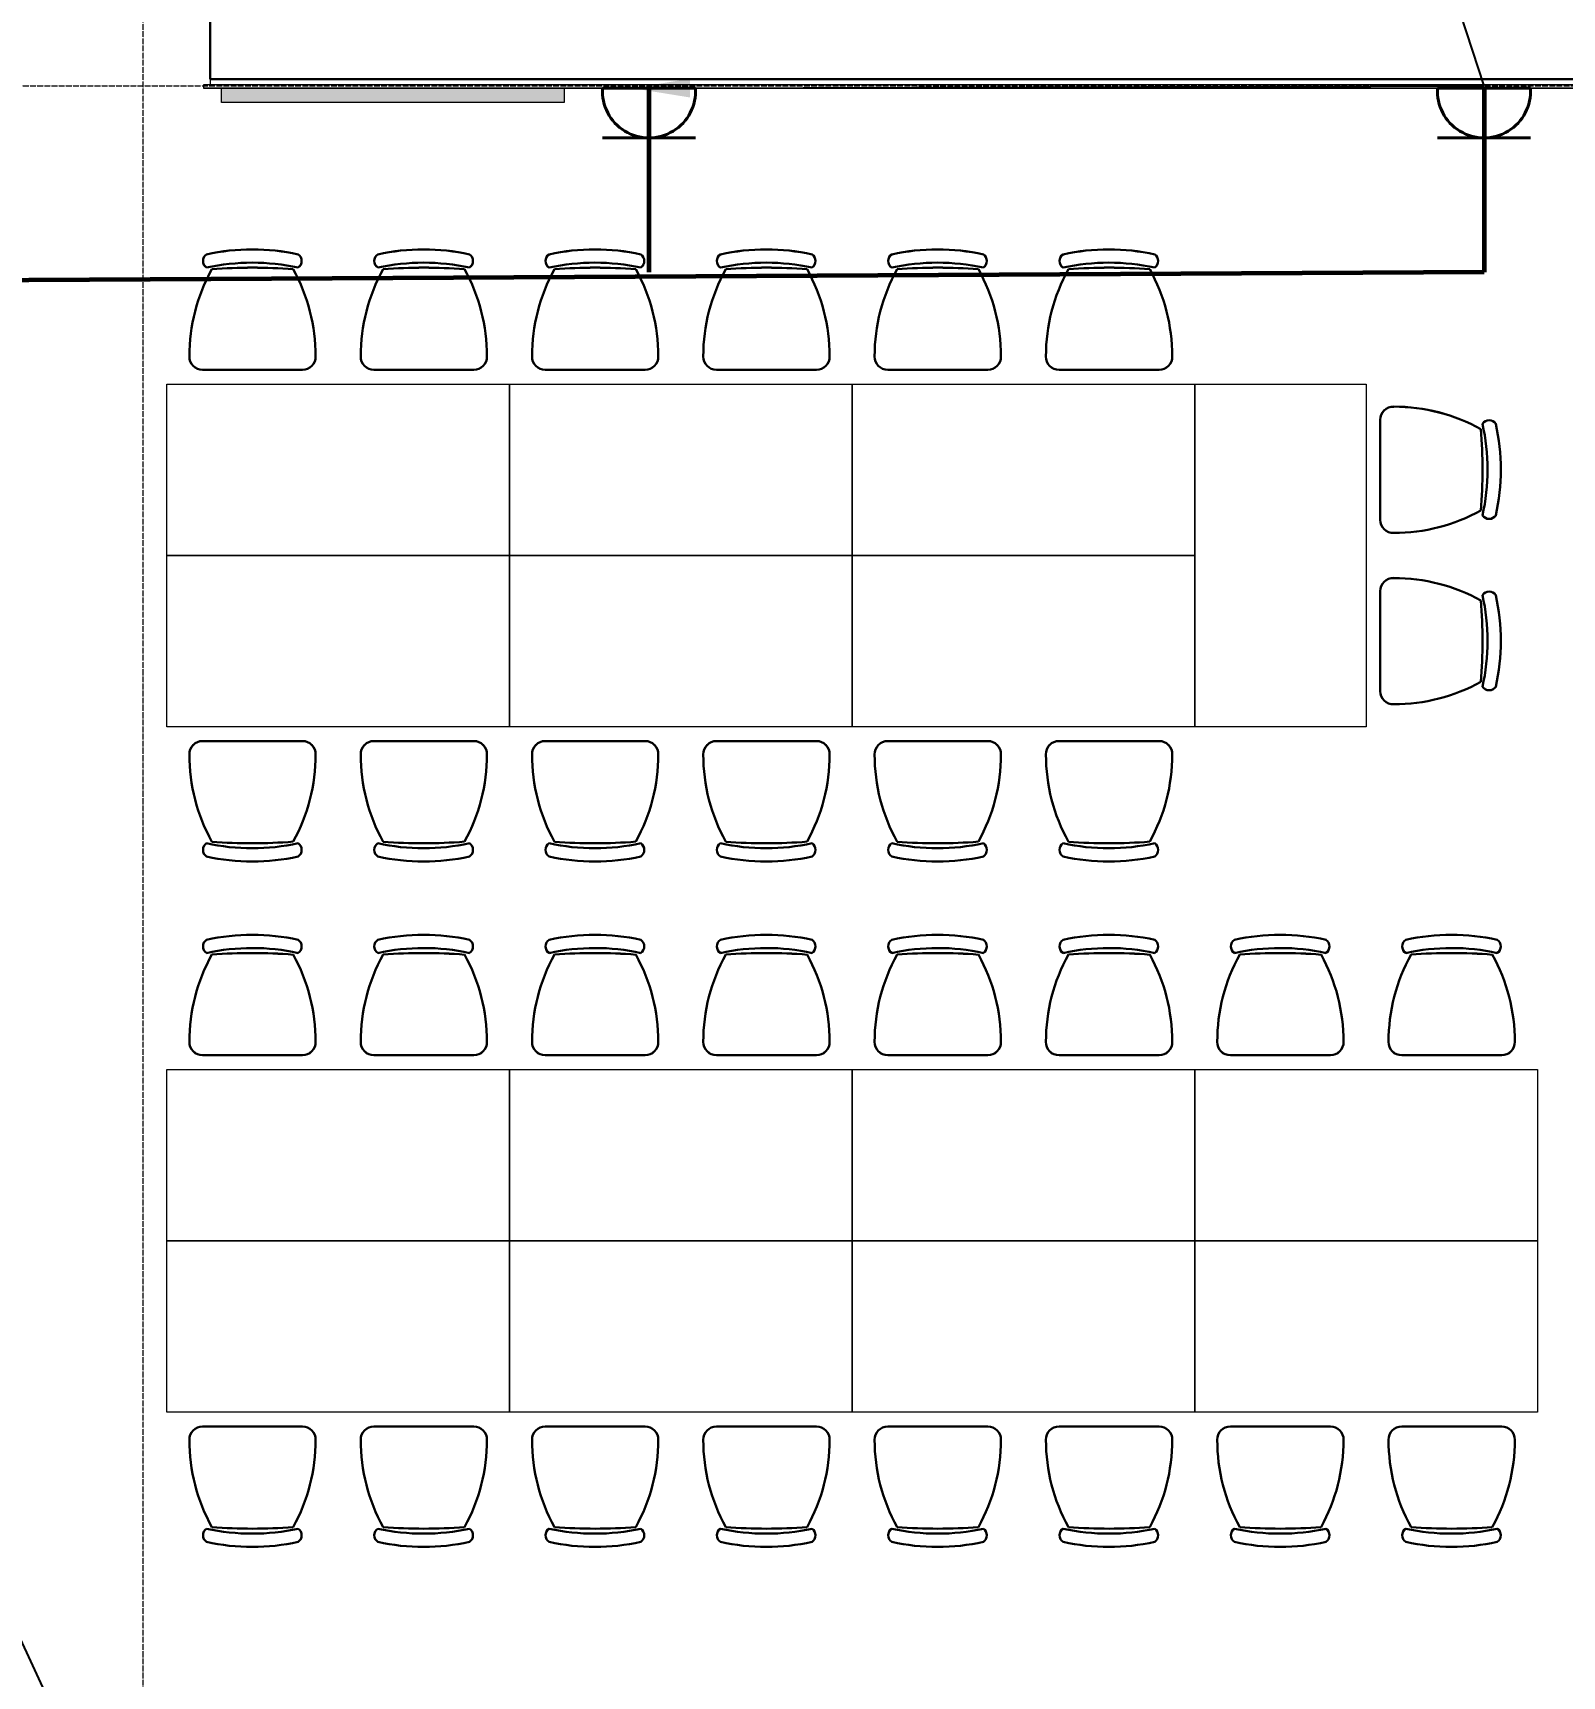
# Model space of a CAD drawing. Header units: millimetres. Extents: x -32 to 417638015, y -35 to 175284279.
# Drawn here: x 1054501 to 1059857, y 54494 to 60248 of the extents above; entities that cross this region are included whole.
import ezdxf
from ezdxf import colors
from ezdxf.entities.mleader import LeaderData, LeaderLine
from ezdxf.math import Vec2, Vec3

# ---------------------------------------------------------------- set-up
doc = ezdxf.new("R2010")
doc.units = ezdxf.units.MM
doc.linetypes.add('ADSK_Линия сетки', pattern=[25, 20, -2.5, 0, -2.5])
for name, color, linetype, lineweight in [('_ЭМ_гофра', 5, 'Continuous', 60), ('_ЭМ_ТХобщее_слой', 7, 'Continuous', 30), ('Оси', 253, 'Continuous', 9), ('Стены несущие', 7, 'Continuous', 30), ('Стены отделка', 7, 'Continuous', 30), ('Стены штриховка', 7, 'Continuous', 9), ('ТХ', 5, 'Continuous', 0), ('ШТРИХОВКА', 252, 'Continuous', 15), ('ЭМ', 5, 'Continuous', 40)]:
    doc.layers.add(name, color=color, linetype=linetype, lineweight=lineweight)
doc.layers.add('_ЭМ_Надписи', color=7, linetype='Continuous')
doc.layers.add('ЭОМ_Лотки рабочие', color=5, linetype='Continuous')
doc.styles.add('ЭОМ', font='isocpeur.ttf', dxfattribs={"width": 0.85, "height": 250})

# ---------------------------------------------------------------- blocks, each defined once
blk = doc.blocks.new('ТХ 3 этаж')
at = {"lineweight": 0}
h = blk.add_hatch(color=8, dxfattribs=at)
h.dxf.hatch_style = 1
h.paths.add_polyline_path([(27042.2, 8326.6), (27042.2, 8276.6), (25842.2, 8276.6), (25842.2, 8326.6)])
at = {"color": 8, "linetype": 'Continuous'}
for p, q in [((26125.5, 7340.6), (25775.3, 7340.6)), ((26725.5, 7340.6), (26375.3, 7340.6)), ((27325.5, 7340.6), (26975.3, 7340.6)), ((27925.5, 7340.6), (27575.3, 7340.6)), ((28525.5, 7340.6), (28175.3, 7340.6)), ((29125.5, 7340.6), (28775.3, 7340.6)), ((29900.4, 6815.5), (29900.4, 7165.7)), ((29900.4, 6215.5), (29900.4, 6565.7)), ((26125.5, 6040.6), (25775.3, 6040.6)), ((26725.5, 6040.6), (26375.3, 6040.6)), ((27325.5, 6040.6), (26975.3, 6040.6)), ((27925.5, 6040.6), (27575.3, 6040.6)), ((28525.5, 6040.6), (28175.3, 6040.6)), ((29125.5, 6040.6), (28775.3, 6040.6)), ((26125.5, 4940.6), (25775.3, 4940.6)), ((26725.5, 4940.6), (26375.3, 4940.6)), ((27325.5, 4940.6), (26975.3, 4940.6)), ((27925.5, 4940.6), (27575.3, 4940.6)), ((28525.5, 4940.6), (28175.3, 4940.6)), ((29125.5, 4940.6), (28775.3, 4940.6)), ((29725.5, 4940.6), (29375.3, 4940.6)), ((30325.5, 4940.6), (29975.3, 4940.6)), ((26125.5, 3640.6), (25775.3, 3640.6)), ((26725.5, 3640.6), (26375.3, 3640.6)), ((27325.5, 3640.6), (26975.3, 3640.6)), ((27925.5, 3640.6), (27575.3, 3640.6)), ((28525.5, 3640.6), (28175.3, 3640.6)), ((29125.5, 3640.6), (28775.3, 3640.6)), ((29725.5, 3640.6), (29375.3, 3640.6)), ((30325.5, 3640.6), (29975.3, 3640.6))]:
    blk.add_line(p, q, dxfattribs=at)
at = {"color": 8, "lineweight": 0}
blk.add_lwpolyline([(27042.2, 8326.6), (27042.2, 8276.6), (25842.2, 8276.6), (25842.2, 8326.6), (27042.2, 8326.6)], dxfattribs=at)
at = {"color": 8, "linetype": 'Continuous'}
for centre, radius, start, end in [((25805.1, 7721.7), 28.1, 124.29036, 235.70993), ((25949.7, 7014.9), 747.5, 77.60223, 102.39801), ((25949.7, 6968.4), 747.5, 77.60223, 102.39801), ((26094.4, 7721.7), 28.1, 304.29173, 55.70853), ((26405.1, 7721.7), 28.1, 124.29036, 235.70993), ((26549.7, 7014.9), 747.5, 77.60223, 102.39801), ((26549.7, 6968.4), 747.5, 77.60223, 102.39801), ((26694.4, 7721.7), 28.1, 304.29173, 55.70853), ((27005.1, 7721.7), 28.1, 124.29036, 235.70993), ((27149.7, 7014.9), 747.5, 77.60223, 102.39801), ((27149.7, 6968.4), 747.5, 77.60223, 102.39801), ((27294.4, 7721.7), 28.1, 304.29173, 55.70853), ((27605.1, 7721.7), 28.1, 124.29036, 235.70993), ((27749.7, 7014.9), 747.5, 77.60223, 102.39801), ((27749.7, 6968.4), 747.5, 77.60223, 102.39801), ((27894.4, 7721.7), 28.1, 304.29173, 55.70853), ((28205.1, 7721.7), 28.1, 124.29036, 235.70993), ((28349.7, 7014.9), 747.5, 77.60223, 102.39801), ((28349.7, 6968.4), 747.5, 77.60223, 102.39801), ((28494.4, 7721.7), 28.1, 304.29173, 55.70853), ((28805.1, 7721.7), 28.1, 124.29036, 235.70993), ((28949.7, 7014.9), 747.5, 77.60223, 102.39801), ((28949.7, 6968.4), 747.5, 77.60223, 102.39801), ((29094.4, 7721.7), 28.1, 304.29173, 55.70853), ((26353.8, 7389.1), 624.5, 150.89411, 180.12203), ((25949.7, 5936.6), 1761.9, 85.34538, 94.60618), ((25547, 7389.1), 624.5, 359.87853, 29.09323), ((26953.8, 7389.1), 624.5, 150.89411, 180.12203), ((26549.7, 5936.6), 1761.9, 85.34538, 94.60618), ((26147, 7389.1), 624.5, 359.87853, 29.09323), ((27553.8, 7389.1), 624.5, 150.89411, 180.12203), ((27149.7, 5936.6), 1761.9, 85.34538, 94.60618), ((26747, 7389.1), 624.5, 359.87853, 29.09323), ((28153.8, 7389.1), 624.5, 150.89411, 180.12203), ((27749.7, 5936.6), 1761.9, 85.34538, 94.60618), ((27347, 7389.1), 624.5, 359.87853, 29.09323), ((28753.8, 7389.1), 624.5, 150.89411, 180.12203), ((28349.7, 5936.6), 1761.9, 85.34538, 94.60618), ((27947, 7389.1), 624.5, 359.87853, 29.09323), ((29353.8, 7389.1), 624.5, 150.89411, 180.12203), ((28949.7, 5936.6), 1761.9, 85.34538, 94.60618), ((28547, 7389.1), 624.5, 359.87853, 29.09323), ((25774.7, 7386), 45.4, 177.81336, 270.74813), ((26126.1, 7386), 45.4, 269.25213, 2.18653), ((26374.7, 7386), 45.4, 177.81336, 270.74813), ((26726.1, 7386), 45.4, 269.25213, 2.18653), ((26974.7, 7386), 45.4, 177.81336, 270.74813), ((27326.1, 7386), 45.4, 269.25213, 2.18653), ((27574.7, 7386), 45.4, 177.81336, 270.74813), ((27926.1, 7386), 45.4, 269.25213, 2.18653), ((28174.7, 7386), 45.4, 177.81336, 270.74813), ((28526.1, 7386), 45.4, 269.25213, 2.18653), ((28774.7, 7386), 45.4, 177.81336, 270.74813), ((29126.1, 7386), 45.4, 269.25213, 2.18653), ((29945.8, 7166.3), 45.4, 87.81336, 180.74813), ((29948.9, 6587.2), 624.5, 60.89411, 90.12203), ((30281.6, 7136), 28.1, 34.29036, 145.70993), ((29528.2, 6991.3), 747.5, 347.60223, 12.39801), ((29574.7, 6991.3), 747.5, 347.60223, 12.39801), ((28496.4, 6991.3), 1761.9, 355.34538, 4.60618), ((29948.9, 7394), 624.5, 269.87853, 299.09323), ((29945.8, 6814.9), 45.4, 179.25213, 272.18653), ((30281.6, 6846.7), 28.1, 214.29173, 325.70853), ((29945.8, 6566.3), 45.4, 87.81336, 180.74813), ((29948.9, 5987.2), 624.5, 60.89411, 90.12203), ((30281.6, 6536), 28.1, 34.29036, 145.70993), ((28496.4, 6391.3), 1761.9, 355.34538, 4.60618), ((29528.2, 6391.3), 747.5, 347.60223, 12.39801), ((29574.7, 6391.3), 747.5, 347.60223, 12.39801), ((29945.8, 6214.9), 45.4, 179.25213, 272.18653), ((29948.9, 6794), 624.5, 269.87853, 299.09323), ((30281.6, 6246.7), 28.1, 214.29173, 325.70853), ((25774.7, 5995.2), 45.4, 89.25187, 182.18664), ((26353.8, 5992.1), 624.5, 179.87797, 209.10589), ((25547, 5992.1), 624.5, 330.90677, 0.12147), ((26126.1, 5995.2), 45.4, 357.81347, 90.74787), ((26374.7, 5995.2), 45.4, 89.25187, 182.18664), ((26953.8, 5992.1), 624.5, 179.87797, 209.10589), ((26147, 5992.1), 624.5, 330.90677, 0.12147), ((26726.1, 5995.2), 45.4, 357.81347, 90.74787), ((26974.7, 5995.2), 45.4, 89.25187, 182.18664), ((27553.8, 5992.1), 624.5, 179.87797, 209.10589), ((26747, 5992.1), 624.5, 330.90677, 0.12147), ((27326.1, 5995.2), 45.4, 357.81347, 90.74787), ((27574.7, 5995.2), 45.4, 89.25187, 182.18664), ((28153.8, 5992.1), 624.5, 179.87797, 209.10589), ((27347, 5992.1), 624.5, 330.90677, 0.12147), ((27926.1, 5995.2), 45.4, 357.81347, 90.74787), ((28174.7, 5995.2), 45.4, 89.25187, 182.18664), ((28753.8, 5992.1), 624.5, 179.87797, 209.10589), ((27947, 5992.1), 624.5, 330.90677, 0.12147), ((28526.1, 5995.2), 45.4, 357.81347, 90.74787), ((28774.7, 5995.2), 45.4, 89.25187, 182.18664), ((29353.8, 5992.1), 624.5, 179.87797, 209.10589), ((28547, 5992.1), 624.5, 330.90677, 0.12147), ((29126.1, 5995.2), 45.4, 357.81347, 90.74787), ((25805.1, 5659.4), 28.1, 124.29007, 235.70964), ((25949.7, 6412.8), 747.5, 257.60199, 282.39777), ((25949.7, 7444.6), 1761.9, 265.39382, 274.65462), ((26094.4, 5659.4), 28.1, 304.29147, 55.70827), ((26405.1, 5659.4), 28.1, 124.29007, 235.70964), ((26549.7, 6412.8), 747.5, 257.60199, 282.39777), ((26549.7, 7444.6), 1761.9, 265.39382, 274.65462), ((26694.4, 5659.4), 28.1, 304.29147, 55.70827), ((27005.1, 5659.4), 28.1, 124.29007, 235.70964), ((27149.7, 6412.8), 747.5, 257.60199, 282.39777), ((27149.7, 7444.6), 1761.9, 265.39382, 274.65462), ((27294.4, 5659.4), 28.1, 304.29147, 55.70827), ((27605.1, 5659.4), 28.1, 124.29007, 235.70964), ((27749.7, 6412.8), 747.5, 257.60199, 282.39777), ((27749.7, 7444.6), 1761.9, 265.39382, 274.65462), ((27894.4, 5659.4), 28.1, 304.29147, 55.70827), ((28205.1, 5659.4), 28.1, 124.29007, 235.70964), ((28349.7, 6412.8), 747.5, 257.60199, 282.39777), ((28349.7, 7444.6), 1761.9, 265.39382, 274.65462), ((28494.4, 5659.4), 28.1, 304.29147, 55.70827), ((28805.1, 5659.4), 28.1, 124.29007, 235.70964), ((28949.7, 6412.8), 747.5, 257.60199, 282.39777), ((28949.7, 7444.6), 1761.9, 265.39382, 274.65462), ((29094.4, 5659.4), 28.1, 304.29147, 55.70827), ((25949.7, 6366.3), 747.5, 257.60199, 282.39777), ((26549.7, 6366.3), 747.5, 257.60199, 282.39777), ((27149.7, 6366.3), 747.5, 257.60199, 282.39777), ((27749.7, 6366.3), 747.5, 257.60199, 282.39777), ((28349.7, 6366.3), 747.5, 257.60199, 282.39777), ((28949.7, 6366.3), 747.5, 257.60199, 282.39777), ((25949.7, 4614.9), 747.5, 77.60223, 102.39801), ((26549.7, 4614.9), 747.5, 77.60223, 102.39801), ((27149.7, 4614.9), 747.5, 77.60223, 102.39801), ((27749.7, 4614.9), 747.5, 77.60223, 102.39801), ((28349.7, 4614.9), 747.5, 77.60223, 102.39801), ((28949.7, 4614.9), 747.5, 77.60223, 102.39801), ((29549.7, 4614.9), 747.5, 77.60223, 102.39801), ((30149.7, 4614.9), 747.5, 77.60223, 102.39801), ((25805.1, 5321.7), 28.1, 124.29036, 235.70993), ((25949.7, 4568.4), 747.5, 77.60223, 102.39801), ((25949.7, 3536.6), 1761.9, 85.34538, 94.60618), ((26094.4, 5321.7), 28.1, 304.29173, 55.70853), ((26405.1, 5321.7), 28.1, 124.29036, 235.70993), ((26549.7, 4568.4), 747.5, 77.60223, 102.39801), ((26549.7, 3536.6), 1761.9, 85.34538, 94.60618), ((26694.4, 5321.7), 28.1, 304.29173, 55.70853), ((27005.1, 5321.7), 28.1, 124.29036, 235.70993), ((27149.7, 4568.4), 747.5, 77.60223, 102.39801), ((27149.7, 3536.6), 1761.9, 85.34538, 94.60618), ((27294.4, 5321.7), 28.1, 304.29173, 55.70853), ((27605.1, 5321.7), 28.1, 124.29036, 235.70993), ((27749.7, 4568.4), 747.5, 77.60223, 102.39801), ((27749.7, 3536.6), 1761.9, 85.34538, 94.60618), ((27894.4, 5321.7), 28.1, 304.29173, 55.70853), ((28205.1, 5321.7), 28.1, 124.29036, 235.70993), ((28349.7, 4568.4), 747.5, 77.60223, 102.39801), ((28349.7, 3536.6), 1761.9, 85.34538, 94.60618), ((28494.4, 5321.7), 28.1, 304.29173, 55.70853), ((28805.1, 5321.7), 28.1, 124.29036, 235.70993), ((28949.7, 4568.4), 747.5, 77.60223, 102.39801), ((28949.7, 3536.6), 1761.9, 85.34538, 94.60618), ((29094.4, 5321.7), 28.1, 304.29173, 55.70853), ((29405.1, 5321.7), 28.1, 124.29036, 235.70993), ((29549.7, 4568.4), 747.5, 77.60223, 102.39801), ((29549.7, 3536.6), 1761.9, 85.34538, 94.60618), ((29694.4, 5321.7), 28.1, 304.29173, 55.70853), ((30005.1, 5321.7), 28.1, 124.29036, 235.70993), ((30149.7, 4568.4), 747.5, 77.60223, 102.39801), ((30149.7, 3536.6), 1761.9, 85.34538, 94.60618), ((30294.4, 5321.7), 28.1, 304.29173, 55.70853), ((26353.8, 4989.1), 624.5, 150.89411, 180.12203), ((25547, 4989.1), 624.5, 359.87853, 29.09323), ((26953.8, 4989.1), 624.5, 150.89411, 180.12203), ((26147, 4989.1), 624.5, 359.87853, 29.09323), ((27553.8, 4989.1), 624.5, 150.89411, 180.12203), ((26747, 4989.1), 624.5, 359.87853, 29.09323), ((28153.8, 4989.1), 624.5, 150.89411, 180.12203), ((27347, 4989.1), 624.5, 359.87853, 29.09323), ((28753.8, 4989.1), 624.5, 150.89411, 180.12203), ((27947, 4989.1), 624.5, 359.87853, 29.09323), ((29353.8, 4989.1), 624.5, 150.89411, 180.12203), ((28547, 4989.1), 624.5, 359.87853, 29.09323), ((29953.8, 4989.1), 624.5, 150.89411, 180.12203), ((29147, 4989.1), 624.5, 359.87853, 29.09323), ((30553.8, 4989.1), 624.5, 150.89411, 180.12203), ((29747, 4989.1), 624.5, 359.87853, 29.09323), ((25774.7, 4986), 45.4, 177.81336, 270.74813), ((26126.1, 4986), 45.4, 269.25213, 2.18653), ((26374.7, 4986), 45.4, 177.81336, 270.74813), ((26726.1, 4986), 45.4, 269.25213, 2.18653), ((26974.7, 4986), 45.4, 177.81336, 270.74813), ((27326.1, 4986), 45.4, 269.25213, 2.18653), ((27574.7, 4986), 45.4, 177.81336, 270.74813), ((27926.1, 4986), 45.4, 269.25213, 2.18653), ((28174.7, 4986), 45.4, 177.81336, 270.74813), ((28526.1, 4986), 45.4, 269.25213, 2.18653), ((28774.7, 4986), 45.4, 177.81336, 270.74813), ((29126.1, 4986), 45.4, 269.25213, 2.18653), ((29374.7, 4986), 45.4, 177.81336, 270.74813), ((29726.1, 4986), 45.4, 269.25213, 2.18653), ((29974.7, 4986), 45.4, 177.81336, 270.74813), ((30326.1, 4986), 45.4, 269.25213, 2.18653), ((25774.7, 3595.2), 45.4, 89.25187, 182.18664), ((26126.1, 3595.2), 45.4, 357.81347, 90.74787), ((26374.7, 3595.2), 45.4, 89.25187, 182.18664), ((26726.1, 3595.2), 45.4, 357.81347, 90.74787), ((26974.7, 3595.2), 45.4, 89.25187, 182.18664), ((27326.1, 3595.2), 45.4, 357.81347, 90.74787), ((27574.7, 3595.2), 45.4, 89.25187, 182.18664), ((27926.1, 3595.2), 45.4, 357.81347, 90.74787), ((28174.7, 3595.2), 45.4, 89.25187, 182.18664), ((28526.1, 3595.2), 45.4, 357.81347, 90.74787), ((28774.7, 3595.2), 45.4, 89.25187, 182.18664), ((29126.1, 3595.2), 45.4, 357.81347, 90.74787), ((29374.7, 3595.2), 45.4, 89.25187, 182.18664), ((29726.1, 3595.2), 45.4, 357.81347, 90.74787), ((29974.7, 3595.2), 45.4, 89.25187, 182.18664), ((30326.1, 3595.2), 45.4, 357.81347, 90.74787), ((26353.8, 3592.1), 624.5, 179.87797, 209.10589), ((25547, 3592.1), 624.5, 330.90677, 0.12147), ((26953.8, 3592.1), 624.5, 179.87797, 209.10589), ((26147, 3592.1), 624.5, 330.90677, 0.12147), ((27553.8, 3592.1), 624.5, 179.87797, 209.10589), ((26747, 3592.1), 624.5, 330.90677, 0.12147), ((28153.8, 3592.1), 624.5, 179.87797, 209.10589), ((27347, 3592.1), 624.5, 330.90677, 0.12147), ((28753.8, 3592.1), 624.5, 179.87797, 209.10589), ((27947, 3592.1), 624.5, 330.90677, 0.12147), ((29353.8, 3592.1), 624.5, 179.87797, 209.10589), ((28547, 3592.1), 624.5, 330.90677, 0.12147), ((29953.8, 3592.1), 624.5, 179.87797, 209.10589), ((29147, 3592.1), 624.5, 330.90677, 0.12147), ((30553.8, 3592.1), 624.5, 179.87797, 209.10589), ((29747, 3592.1), 624.5, 330.90677, 0.12147), ((25805.1, 3259.4), 28.1, 124.29007, 235.70964), ((25949.7, 4012.8), 747.5, 257.60199, 282.39777), ((25949.7, 5044.6), 1761.9, 265.39382, 274.65462), ((26094.4, 3259.4), 28.1, 304.29147, 55.70827), ((26405.1, 3259.4), 28.1, 124.29007, 235.70964), ((26549.7, 4012.8), 747.5, 257.60199, 282.39777), ((26549.7, 5044.6), 1761.9, 265.39382, 274.65462), ((26694.4, 3259.4), 28.1, 304.29147, 55.70827), ((27005.1, 3259.4), 28.1, 124.29007, 235.70964), ((27149.7, 4012.8), 747.5, 257.60199, 282.39777), ((27149.7, 5044.6), 1761.9, 265.39382, 274.65462), ((27294.4, 3259.4), 28.1, 304.29147, 55.70827), ((27605.1, 3259.4), 28.1, 124.29007, 235.70964), ((27749.7, 4012.8), 747.5, 257.60199, 282.39777), ((27749.7, 5044.6), 1761.9, 265.39382, 274.65462), ((27894.4, 3259.4), 28.1, 304.29147, 55.70827), ((28205.1, 3259.4), 28.1, 124.29007, 235.70964), ((28349.7, 4012.8), 747.5, 257.60199, 282.39777), ((28349.7, 5044.6), 1761.9, 265.39382, 274.65462), ((28494.4, 3259.4), 28.1, 304.29147, 55.70827), ((28805.1, 3259.4), 28.1, 124.29007, 235.70964), ((28949.7, 4012.8), 747.5, 257.60199, 282.39777), ((28949.7, 5044.6), 1761.9, 265.39382, 274.65462), ((29094.4, 3259.4), 28.1, 304.29147, 55.70827), ((29405.1, 3259.4), 28.1, 124.29007, 235.70964), ((29549.7, 4012.8), 747.5, 257.60199, 282.39777), ((29549.7, 5044.6), 1761.9, 265.39382, 274.65462), ((29694.4, 3259.4), 28.1, 304.29147, 55.70827), ((30005.1, 3259.4), 28.1, 124.29007, 235.70964), ((30149.7, 4012.8), 747.5, 257.60199, 282.39777), ((30149.7, 5044.6), 1761.9, 265.39382, 274.65462), ((30294.4, 3259.4), 28.1, 304.29147, 55.70827), ((25949.7, 3966.3), 747.5, 257.60199, 282.39777), ((26549.7, 3966.3), 747.5, 257.60199, 282.39777), ((27149.7, 3966.3), 747.5, 257.60199, 282.39777), ((27749.7, 3966.3), 747.5, 257.60199, 282.39777), ((28349.7, 3966.3), 747.5, 257.60199, 282.39777), ((28949.7, 3966.3), 747.5, 257.60199, 282.39777), ((29549.7, 3966.3), 747.5, 257.60199, 282.39777), ((30149.7, 3966.3), 747.5, 257.60199, 282.39777)]:
    blk.add_arc(centre, radius, start, end, dxfattribs=at)
at = {"layer": 'ТХ', "color": 8}
for points in [[(25650.4, 7290.6), (26850.4, 7290.6), (26850.4, 6690.6), (25650.4, 6690.6)], [(26850.4, 7290.6), (28050.4, 7290.6), (28050.4, 6690.6), (26850.4, 6690.6)], [(28050.4, 7290.6), (29250.4, 7290.6), (29250.4, 6690.6), (28050.4, 6690.6)], [(29850.4, 7290.6), (29850.4, 6090.6), (29250.4, 6090.6), (29250.4, 7290.6)], [(25650.4, 6690.6), (26850.4, 6690.6), (26850.4, 6090.6), (25650.4, 6090.6)], [(26850.4, 6690.6), (28050.4, 6690.6), (28050.4, 6090.6), (26850.4, 6090.6)], [(28050.4, 6690.6), (29250.4, 6690.6), (29250.4, 6090.6), (28050.4, 6090.6)], [(25650.4, 4890.6), (26850.4, 4890.6), (26850.4, 4290.6), (25650.4, 4290.6)], [(26850.4, 4890.6), (28050.4, 4890.6), (28050.4, 4290.6), (26850.4, 4290.6)], [(28050.4, 4890.6), (29250.4, 4890.6), (29250.4, 4290.6), (28050.4, 4290.6)], [(29250.4, 4890.6), (30450.4, 4890.6), (30450.4, 4290.6), (29250.4, 4290.6)], [(25650.4, 4290.6), (26850.4, 4290.6), (26850.4, 3690.6), (25650.4, 3690.6)], [(26850.4, 4290.6), (28050.4, 4290.6), (28050.4, 3690.6), (26850.4, 3690.6)], [(28050.4, 4290.6), (29250.4, 4290.6), (29250.4, 3690.6), (28050.4, 3690.6)], [(29250.4, 4290.6), (30450.4, 4290.6), (30450.4, 3690.6), (29250.4, 3690.6)]]:
    blk.add_lwpolyline(points, close=True, dxfattribs=at)
blk = doc.blocks.new('План 3 этажа')
at = {"layer": 'Оси', "color": 8, "linetype": 'ADSK_Линия сетки'}
for p, q in [((18556.908, -3523.688), (18556.908, 13975.186)), ((-10051.774, 8453.902), (56512.196, 8453.902))]:
    blk.add_line(p, q, dxfattribs=at)
at = {"layer": 'Стены несущие', "color": 8}
for p in [(18791.343, 8847.14), (25831.343, 8477.14)]:
    blk.add_line(p, (18791.343, 8477.14), dxfattribs=at)
at = {"layer": 'Стены отделка', "color": 8, "lineweight": 9}
for p, q in [((18791.343, 8477.14), (18791.343, 8457.14)), ((24507.343, 8457.14), (18767.343, 8457.14)), ((18767.343, 8457.14), (18767.343, 8445.14)), ((18767.343, 8445.14), (24417.843, 8445.14))]:
    blk.add_line(p, q, dxfattribs=at)
at = {"layer": 'Стены штриховка', "color": 8}
blk.add_line((18767.343, 8447.14), (24419.843, 8447.14), dxfattribs=at)
at = {"layer": 'ЭОМ_Лотки рабочие'}
blk.add_blockref('ТХ 3 этаж', (-7010.895, 118.542), dxfattribs=at)
blk = doc.blocks.new('_ЭМ_ТХ2_3 этаж_нов')
at = {"lineweight": 0}
h = blk.add_hatch(color=8, dxfattribs=at)
h.dxf.hatch_style = 1
h.paths.add_polyline_path([(26024.4, 8291.2), (26024.4, 8241.2), (24824.4, 8241.2), (24824.4, 8291.2)])
at = {"color": 8, "linetype": 'Continuous'}
for p, q in [((25107.7, 7305.2), (24757.5, 7305.2)), ((25707.7, 7305.2), (25357.5, 7305.2)), ((26307.7, 7305.2), (25957.5, 7305.2)), ((26907.7, 7305.2), (26557.5, 7305.2)), ((27507.7, 7305.2), (27157.5, 7305.2)), ((28107.7, 7305.2), (27757.5, 7305.2)), ((28882.6, 6780.2), (28882.6, 7130.3)), ((28882.6, 6180.2), (28882.6, 6530.3)), ((25107.7, 6005.2), (24757.5, 6005.2)), ((25707.7, 6005.2), (25357.5, 6005.2)), ((26307.7, 6005.2), (25957.5, 6005.2)), ((26907.7, 6005.2), (26557.5, 6005.2)), ((27507.7, 6005.2), (27157.5, 6005.2)), ((28107.7, 6005.2), (27757.5, 6005.2)), ((25107.7, 4905.2), (24757.5, 4905.2)), ((25707.7, 4905.2), (25357.5, 4905.2)), ((26307.7, 4905.2), (25957.5, 4905.2)), ((26907.7, 4905.2), (26557.5, 4905.2)), ((27507.7, 4905.2), (27157.5, 4905.2)), ((28107.7, 4905.2), (27757.5, 4905.2)), ((28707.7, 4905.2), (28357.5, 4905.2)), ((29307.7, 4905.2), (28957.5, 4905.2)), ((25107.7, 3605.2), (24757.5, 3605.2)), ((25707.7, 3605.2), (25357.5, 3605.2)), ((26307.7, 3605.2), (25957.5, 3605.2)), ((26907.7, 3605.2), (26557.5, 3605.2)), ((27507.7, 3605.2), (27157.5, 3605.2)), ((28107.7, 3605.2), (27757.5, 3605.2)), ((28707.7, 3605.2), (28357.5, 3605.2)), ((29307.7, 3605.2), (28957.5, 3605.2))]:
    blk.add_line(p, q, dxfattribs=at)
at = {"color": 8, "lineweight": 0}
blk.add_lwpolyline([(26024.4, 8291.2), (26024.4, 8241.2), (24824.4, 8241.2), (24824.4, 8291.2), (26024.4, 8291.2)], dxfattribs=at)
at = {"color": 8, "linetype": 'Continuous'}
for centre, radius, start, end in [((24931.9, 6979.5), 747.5, 77.60223, 102.39801), ((25531.9, 6979.5), 747.5, 77.60223, 102.39801), ((26131.9, 6979.5), 747.5, 77.60223, 102.39801), ((26731.9, 6979.5), 747.5, 77.60223, 102.39801), ((27331.9, 6979.5), 747.5, 77.60223, 102.39801), ((27931.9, 6979.5), 747.5, 77.60223, 102.39801), ((25336, 7353.7), 624.5, 150.89411, 180.12203), ((24787.3, 7686.4), 28.1, 124.29036, 235.70993), ((24931.9, 6933.1), 747.5, 77.60223, 102.39801), ((24931.9, 5901.2), 1761.9, 85.34538, 94.60618), ((24529.2, 7353.7), 624.5, 359.87853, 29.09323), ((25076.5, 7686.4), 28.1, 304.29173, 55.70853), ((25936, 7353.7), 624.5, 150.89411, 180.12203), ((25387.3, 7686.4), 28.1, 124.29036, 235.70993), ((25531.9, 6933.1), 747.5, 77.60223, 102.39801), ((25531.9, 5901.2), 1761.9, 85.34538, 94.60618), ((25129.2, 7353.7), 624.5, 359.87853, 29.09323), ((25676.5, 7686.4), 28.1, 304.29173, 55.70853), ((26536, 7353.7), 624.5, 150.89411, 180.12203), ((25987.3, 7686.4), 28.1, 124.29036, 235.70993), ((26131.9, 6933.1), 747.5, 77.60223, 102.39801), ((26131.9, 5901.2), 1761.9, 85.34538, 94.60618), ((25729.2, 7353.7), 624.5, 359.87853, 29.09323), ((26276.5, 7686.4), 28.1, 304.29173, 55.70853), ((27136, 7353.7), 624.5, 150.89411, 180.12203), ((26587.3, 7686.4), 28.1, 124.29036, 235.70993), ((26731.9, 6933.1), 747.5, 77.60223, 102.39801), ((26731.9, 5901.2), 1761.9, 85.34538, 94.60618), ((26329.2, 7353.7), 624.5, 359.87853, 29.09323), ((26876.5, 7686.4), 28.1, 304.29173, 55.70853), ((27736, 7353.7), 624.5, 150.89411, 180.12203), ((27187.3, 7686.4), 28.1, 124.29036, 235.70993), ((27331.9, 6933.1), 747.5, 77.60223, 102.39801), ((27331.9, 5901.2), 1761.9, 85.34538, 94.60618), ((26929.2, 7353.7), 624.5, 359.87853, 29.09323), ((27476.5, 7686.4), 28.1, 304.29173, 55.70853), ((28336, 7353.7), 624.5, 150.89411, 180.12203), ((27787.3, 7686.4), 28.1, 124.29036, 235.70993), ((27931.9, 6933.1), 747.5, 77.60223, 102.39801), ((27931.9, 5901.2), 1761.9, 85.34538, 94.60618), ((27529.2, 7353.7), 624.5, 359.87853, 29.09323), ((28076.5, 7686.4), 28.1, 304.29173, 55.70853), ((24756.9, 7350.6), 45.4, 177.81336, 270.74813), ((25108.3, 7350.6), 45.4, 269.25213, 2.18653), ((25356.9, 7350.6), 45.4, 177.81336, 270.74813), ((25708.3, 7350.6), 45.4, 269.25213, 2.18653), ((25956.9, 7350.6), 45.4, 177.81336, 270.74813), ((26308.3, 7350.6), 45.4, 269.25213, 2.18653), ((26556.9, 7350.6), 45.4, 177.81336, 270.74813), ((26908.3, 7350.6), 45.4, 269.25213, 2.18653), ((27156.9, 7350.6), 45.4, 177.81336, 270.74813), ((27508.3, 7350.6), 45.4, 269.25213, 2.18653), ((27756.9, 7350.6), 45.4, 177.81336, 270.74813), ((28108.3, 7350.6), 45.4, 269.25213, 2.18653), ((28928, 7130.9), 45.4, 87.81336, 180.74813), ((28931.1, 6551.8), 624.5, 60.89411, 90.12203), ((27478.6, 6955.9), 1761.9, 355.34538, 4.60618), ((29263.8, 7100.6), 28.1, 34.29036, 145.70993), ((28510.4, 6955.9), 747.5, 347.60223, 12.39801), ((28556.9, 6955.9), 747.5, 347.60223, 12.39801), ((28931.1, 7358.6), 624.5, 269.87853, 299.09323), ((29263.8, 6811.3), 28.1, 214.29173, 325.70853), ((28928, 6779.6), 45.4, 179.25213, 272.18653), ((28928, 6530.9), 45.4, 87.81336, 180.74813), ((28931.1, 5951.8), 624.5, 60.89411, 90.12203), ((29263.8, 6500.6), 28.1, 34.29036, 145.70993), ((28510.4, 6355.9), 747.5, 347.60223, 12.39801), ((28556.9, 6355.9), 747.5, 347.60223, 12.39801), ((27478.6, 6355.9), 1761.9, 355.34538, 4.60618), ((28928, 6179.6), 45.4, 179.25213, 272.18653), ((28931.1, 6758.6), 624.5, 269.87853, 299.09323), ((29263.8, 6211.3), 28.1, 214.29173, 325.70853), ((24756.9, 5959.8), 45.4, 89.25187, 182.18664), ((25108.3, 5959.8), 45.4, 357.81347, 90.74787), ((25356.9, 5959.8), 45.4, 89.25187, 182.18664), ((25708.3, 5959.8), 45.4, 357.81347, 90.74787), ((25956.9, 5959.8), 45.4, 89.25187, 182.18664), ((26308.3, 5959.8), 45.4, 357.81347, 90.74787), ((26556.9, 5959.8), 45.4, 89.25187, 182.18664), ((26908.3, 5959.8), 45.4, 357.81347, 90.74787), ((27156.9, 5959.8), 45.4, 89.25187, 182.18664), ((27508.3, 5959.8), 45.4, 357.81347, 90.74787), ((27756.9, 5959.8), 45.4, 89.25187, 182.18664), ((28108.3, 5959.8), 45.4, 357.81347, 90.74787), ((25336, 5956.8), 624.5, 179.87797, 209.10589), ((24529.2, 5956.8), 624.5, 330.90677, 0.12147), ((25936, 5956.8), 624.5, 179.87797, 209.10589), ((25129.2, 5956.8), 624.5, 330.90677, 0.12147), ((26536, 5956.8), 624.5, 179.87797, 209.10589), ((25729.2, 5956.8), 624.5, 330.90677, 0.12147), ((27136, 5956.8), 624.5, 179.87797, 209.10589), ((26329.2, 5956.8), 624.5, 330.90677, 0.12147), ((27736, 5956.8), 624.5, 179.87797, 209.10589), ((26929.2, 5956.8), 624.5, 330.90677, 0.12147), ((28336, 5956.8), 624.5, 179.87797, 209.10589), ((27529.2, 5956.8), 624.5, 330.90677, 0.12147), ((24787.3, 5624.1), 28.1, 124.29007, 235.70964), ((24931.9, 6377.4), 747.5, 257.60199, 282.39777), ((24931.9, 7409.2), 1761.9, 265.39382, 274.65462), ((25076.5, 5624.1), 28.1, 304.29147, 55.70827), ((25387.3, 5624.1), 28.1, 124.29007, 235.70964), ((25531.9, 6377.4), 747.5, 257.60199, 282.39777), ((25531.9, 7409.2), 1761.9, 265.39382, 274.65462), ((25676.5, 5624.1), 28.1, 304.29147, 55.70827), ((25987.3, 5624.1), 28.1, 124.29007, 235.70964), ((26131.9, 6377.4), 747.5, 257.60199, 282.39777), ((26131.9, 7409.2), 1761.9, 265.39382, 274.65462), ((26276.5, 5624.1), 28.1, 304.29147, 55.70827), ((26587.3, 5624.1), 28.1, 124.29007, 235.70964), ((26731.9, 6377.4), 747.5, 257.60199, 282.39777), ((26731.9, 7409.2), 1761.9, 265.39382, 274.65462), ((26876.5, 5624.1), 28.1, 304.29147, 55.70827), ((27187.3, 5624.1), 28.1, 124.29007, 235.70964), ((27331.9, 6377.4), 747.5, 257.60199, 282.39777), ((27331.9, 7409.2), 1761.9, 265.39382, 274.65462), ((27476.5, 5624.1), 28.1, 304.29147, 55.70827), ((27787.3, 5624.1), 28.1, 124.29007, 235.70964), ((27931.9, 6377.4), 747.5, 257.60199, 282.39777), ((27931.9, 7409.2), 1761.9, 265.39382, 274.65462), ((28076.5, 5624.1), 28.1, 304.29147, 55.70827), ((24931.9, 6330.9), 747.5, 257.60199, 282.39777), ((25531.9, 6330.9), 747.5, 257.60199, 282.39777), ((26131.9, 6330.9), 747.5, 257.60199, 282.39777), ((26731.9, 6330.9), 747.5, 257.60199, 282.39777), ((27331.9, 6330.9), 747.5, 257.60199, 282.39777), ((27931.9, 6330.9), 747.5, 257.60199, 282.39777), ((24787.3, 5286.4), 28.1, 124.29036, 235.70993), ((24931.9, 4579.5), 747.5, 77.60223, 102.39801), ((25076.5, 5286.4), 28.1, 304.29173, 55.70853), ((25387.3, 5286.4), 28.1, 124.29036, 235.70993), ((25531.9, 4579.5), 747.5, 77.60223, 102.39801), ((25676.5, 5286.4), 28.1, 304.29173, 55.70853), ((25987.3, 5286.4), 28.1, 124.29036, 235.70993), ((26131.9, 4579.5), 747.5, 77.60223, 102.39801), ((26276.5, 5286.4), 28.1, 304.29173, 55.70853), ((26587.3, 5286.4), 28.1, 124.29036, 235.70993), ((26731.9, 4579.5), 747.5, 77.60223, 102.39801), ((26876.5, 5286.4), 28.1, 304.29173, 55.70853), ((27187.3, 5286.4), 28.1, 124.29036, 235.70993), ((27331.9, 4579.5), 747.5, 77.60223, 102.39801), ((27476.5, 5286.4), 28.1, 304.29173, 55.70853), ((27787.3, 5286.4), 28.1, 124.29036, 235.70993), ((27931.9, 4579.5), 747.5, 77.60223, 102.39801), ((28076.5, 5286.4), 28.1, 304.29173, 55.70853), ((28387.3, 5286.4), 28.1, 124.29036, 235.70993), ((28531.9, 4579.5), 747.5, 77.60223, 102.39801), ((28676.5, 5286.4), 28.1, 304.29173, 55.70853), ((28987.3, 5286.4), 28.1, 124.29036, 235.70993), ((29131.9, 4579.5), 747.5, 77.60223, 102.39801), ((29276.5, 5286.4), 28.1, 304.29173, 55.70853), ((25336, 4953.7), 624.5, 150.89411, 180.12203), ((24931.9, 4533.1), 747.5, 77.60223, 102.39801), ((24931.9, 3501.2), 1761.9, 85.34538, 94.60618), ((24529.2, 4953.7), 624.5, 359.87853, 29.09323), ((25936, 4953.7), 624.5, 150.89411, 180.12203), ((25531.9, 4533.1), 747.5, 77.60223, 102.39801), ((25531.9, 3501.2), 1761.9, 85.34538, 94.60618), ((25129.2, 4953.7), 624.5, 359.87853, 29.09323), ((26536, 4953.7), 624.5, 150.89411, 180.12203), ((26131.9, 4533.1), 747.5, 77.60223, 102.39801), ((26131.9, 3501.2), 1761.9, 85.34538, 94.60618), ((25729.2, 4953.7), 624.5, 359.87853, 29.09323), ((27136, 4953.7), 624.5, 150.89411, 180.12203), ((26731.9, 4533.1), 747.5, 77.60223, 102.39801), ((26731.9, 3501.2), 1761.9, 85.34538, 94.60618), ((26329.2, 4953.7), 624.5, 359.87853, 29.09323), ((27736, 4953.7), 624.5, 150.89411, 180.12203), ((27331.9, 4533.1), 747.5, 77.60223, 102.39801), ((27331.9, 3501.2), 1761.9, 85.34538, 94.60618), ((26929.2, 4953.7), 624.5, 359.87853, 29.09323), ((28336, 4953.7), 624.5, 150.89411, 180.12203), ((27931.9, 4533.1), 747.5, 77.60223, 102.39801), ((27931.9, 3501.2), 1761.9, 85.34538, 94.60618), ((27529.2, 4953.7), 624.5, 359.87853, 29.09323), ((28936, 4953.7), 624.5, 150.89411, 180.12203), ((28531.9, 4533.1), 747.5, 77.60223, 102.39801), ((28531.9, 3501.2), 1761.9, 85.34538, 94.60618), ((28129.2, 4953.7), 624.5, 359.87853, 29.09323), ((29536, 4953.7), 624.5, 150.89411, 180.12203), ((29131.9, 4533.1), 747.5, 77.60223, 102.39801), ((29131.9, 3501.2), 1761.9, 85.34538, 94.60618), ((28729.2, 4953.7), 624.5, 359.87853, 29.09323), ((24756.9, 4950.6), 45.4, 177.81336, 270.74813), ((25108.3, 4950.6), 45.4, 269.25213, 2.18653), ((25356.9, 4950.6), 45.4, 177.81336, 270.74813), ((25708.3, 4950.6), 45.4, 269.25213, 2.18653), ((25956.9, 4950.6), 45.4, 177.81336, 270.74813), ((26308.3, 4950.6), 45.4, 269.25213, 2.18653), ((26556.9, 4950.6), 45.4, 177.81336, 270.74813), ((26908.3, 4950.6), 45.4, 269.25213, 2.18653), ((27156.9, 4950.6), 45.4, 177.81336, 270.74813), ((27508.3, 4950.6), 45.4, 269.25213, 2.18653), ((27756.9, 4950.6), 45.4, 177.81336, 270.74813), ((28108.3, 4950.6), 45.4, 269.25213, 2.18653), ((28356.9, 4950.6), 45.4, 177.81336, 270.74813), ((28708.3, 4950.6), 45.4, 269.25213, 2.18653), ((28956.9, 4950.6), 45.4, 177.81336, 270.74813), ((29308.3, 4950.6), 45.4, 269.25213, 2.18653), ((24756.9, 3559.8), 45.4, 89.25187, 182.18664), ((25108.3, 3559.8), 45.4, 357.81347, 90.74787), ((25356.9, 3559.8), 45.4, 89.25187, 182.18664), ((25708.3, 3559.8), 45.4, 357.81347, 90.74787), ((25956.9, 3559.8), 45.4, 89.25187, 182.18664), ((26308.3, 3559.8), 45.4, 357.81347, 90.74787), ((26556.9, 3559.8), 45.4, 89.25187, 182.18664), ((26908.3, 3559.8), 45.4, 357.81347, 90.74787), ((27156.9, 3559.8), 45.4, 89.25187, 182.18664), ((27508.3, 3559.8), 45.4, 357.81347, 90.74787), ((27756.9, 3559.8), 45.4, 89.25187, 182.18664), ((28108.3, 3559.8), 45.4, 357.81347, 90.74787), ((28356.9, 3559.8), 45.4, 89.25187, 182.18664), ((28708.3, 3559.8), 45.4, 357.81347, 90.74787), ((28956.9, 3559.8), 45.4, 89.25187, 182.18664), ((29308.3, 3559.8), 45.4, 357.81347, 90.74787), ((25336, 3556.8), 624.5, 179.87797, 209.10589), ((24529.2, 3556.8), 624.5, 330.90677, 0.12147), ((25936, 3556.8), 624.5, 179.87797, 209.10589), ((25129.2, 3556.8), 624.5, 330.90677, 0.12147), ((26536, 3556.8), 624.5, 179.87797, 209.10589), ((25729.2, 3556.8), 624.5, 330.90677, 0.12147), ((27136, 3556.8), 624.5, 179.87797, 209.10589), ((26329.2, 3556.8), 624.5, 330.90677, 0.12147), ((27736, 3556.8), 624.5, 179.87797, 209.10589), ((26929.2, 3556.8), 624.5, 330.90677, 0.12147), ((28336, 3556.8), 624.5, 179.87797, 209.10589), ((27529.2, 3556.8), 624.5, 330.90677, 0.12147), ((28936, 3556.8), 624.5, 179.87797, 209.10589), ((28129.2, 3556.8), 624.5, 330.90677, 0.12147), ((29536, 3556.8), 624.5, 179.87797, 209.10589), ((28729.2, 3556.8), 624.5, 330.90677, 0.12147), ((24787.3, 3224.1), 28.1, 124.29007, 235.70964), ((24931.9, 3977.4), 747.5, 257.60199, 282.39777), ((24931.9, 5009.2), 1761.9, 265.39382, 274.65462), ((25076.5, 3224.1), 28.1, 304.29147, 55.70827), ((25387.3, 3224.1), 28.1, 124.29007, 235.70964), ((25531.9, 3977.4), 747.5, 257.60199, 282.39777), ((25531.9, 5009.2), 1761.9, 265.39382, 274.65462), ((25676.5, 3224.1), 28.1, 304.29147, 55.70827), ((25987.3, 3224.1), 28.1, 124.29007, 235.70964), ((26131.9, 3977.4), 747.5, 257.60199, 282.39777), ((26131.9, 5009.2), 1761.9, 265.39382, 274.65462), ((26276.5, 3224.1), 28.1, 304.29147, 55.70827), ((26587.3, 3224.1), 28.1, 124.29007, 235.70964), ((26731.9, 3977.4), 747.5, 257.60199, 282.39777), ((26731.9, 5009.2), 1761.9, 265.39382, 274.65462), ((26876.5, 3224.1), 28.1, 304.29147, 55.70827), ((27187.3, 3224.1), 28.1, 124.29007, 235.70964), ((27331.9, 3977.4), 747.5, 257.60199, 282.39777), ((27331.9, 5009.2), 1761.9, 265.39382, 274.65462), ((27476.5, 3224.1), 28.1, 304.29147, 55.70827), ((27787.3, 3224.1), 28.1, 124.29007, 235.70964), ((27931.9, 3977.4), 747.5, 257.60199, 282.39777), ((27931.9, 5009.2), 1761.9, 265.39382, 274.65462), ((28076.5, 3224.1), 28.1, 304.29147, 55.70827), ((28387.3, 3224.1), 28.1, 124.29007, 235.70964), ((28531.9, 3977.4), 747.5, 257.60199, 282.39777), ((28531.9, 5009.2), 1761.9, 265.39382, 274.65462), ((28676.5, 3224.1), 28.1, 304.29147, 55.70827), ((28987.3, 3224.1), 28.1, 124.29007, 235.70964), ((29131.9, 3977.4), 747.5, 257.60199, 282.39777), ((29131.9, 5009.2), 1761.9, 265.39382, 274.65462), ((29276.5, 3224.1), 28.1, 304.29147, 55.70827), ((24931.9, 3930.9), 747.5, 257.60199, 282.39777), ((25531.9, 3930.9), 747.5, 257.60199, 282.39777), ((26131.9, 3930.9), 747.5, 257.60199, 282.39777), ((26731.9, 3930.9), 747.5, 257.60199, 282.39777), ((27331.9, 3930.9), 747.5, 257.60199, 282.39777), ((27931.9, 3930.9), 747.5, 257.60199, 282.39777), ((28531.9, 3930.9), 747.5, 257.60199, 282.39777), ((29131.9, 3930.9), 747.5, 257.60199, 282.39777)]:
    blk.add_arc(centre, radius, start, end, dxfattribs=at)
at = {"layer": 'ТХ', "color": 8}
for points in [[(24632.6, 7255.2), (25832.6, 7255.2), (25832.6, 6655.2), (24632.6, 6655.2)], [(25832.6, 7255.2), (27032.6, 7255.2), (27032.6, 6655.2), (25832.6, 6655.2)], [(27032.6, 7255.2), (28232.6, 7255.2), (28232.6, 6655.2), (27032.6, 6655.2)], [(28832.6, 7255.2), (28832.6, 6055.2), (28232.6, 6055.2), (28232.6, 7255.2)], [(24632.6, 6655.2), (25832.6, 6655.2), (25832.6, 6055.2), (24632.6, 6055.2)], [(25832.6, 6655.2), (27032.6, 6655.2), (27032.6, 6055.2), (25832.6, 6055.2)], [(27032.6, 6655.2), (28232.6, 6655.2), (28232.6, 6055.2), (27032.6, 6055.2)], [(24632.6, 4855.2), (25832.6, 4855.2), (25832.6, 4255.2), (24632.6, 4255.2)], [(25832.6, 4855.2), (27032.6, 4855.2), (27032.6, 4255.2), (25832.6, 4255.2)], [(27032.6, 4855.2), (28232.6, 4855.2), (28232.6, 4255.2), (27032.6, 4255.2)], [(28232.6, 4855.2), (29432.6, 4855.2), (29432.6, 4255.2), (28232.6, 4255.2)], [(24632.6, 4255.2), (25832.6, 4255.2), (25832.6, 3655.2), (24632.6, 3655.2)], [(25832.6, 4255.2), (27032.6, 4255.2), (27032.6, 3655.2), (25832.6, 3655.2)], [(27032.6, 4255.2), (28232.6, 4255.2), (28232.6, 3655.2), (27032.6, 3655.2)], [(28232.6, 4255.2), (29432.6, 4255.2), (29432.6, 3655.2), (28232.6, 3655.2)]]:
    blk.add_lwpolyline(points, close=True, dxfattribs=at)
blk = doc.blocks.new('1м розетка IP20')
at = {"layer": 'ЭМ', "color": 5}
for p, q in [((-10.5, 162.7), (-10.5, -162.7)), ((163.1, 162.7), (163.1, -162.7)), ((-10.5, 0), (315.5, 0))]:
    blk.add_line(p, q, dxfattribs=at)
blk.add_arc((0, 0), 163.1, 266.31959, 93.68041, dxfattribs=at)

msp = doc.modelspace()

# ---------------------------------------------------------------- linework, layer by layer
at = {"layer": '_ЭМ_гофра', "linetype": 'ByBlock'}
for points in [[(1056659, 60054.5), (1056659, 59411)], [(1059583.6, 60054.5), (1059583.6, 59411)], [(1059583.6, 59411), (1052574.7, 59371.8)]]:
    msp.add_lwpolyline(points, dxfattribs=at)

# ---------------------------------------------------------------- block references
at = {"layer": '_ЭМ_ТХобщее_слой', "lineweight": 50}
msp.add_blockref('_ЭМ_ТХ2_3 этаж_нов', (1030337.8, 51763.2), dxfattribs=at)
at = {"layer": 'ШТРИХОВКА'}
msp.add_blockref('План 3 этажа', (1036330.9, 51609.3), dxfattribs=at)
at = {"layer": 'ЭМ', "rotation": 270}
for p in [(1056659, 60044), (1059583.6, 60044)]:
    msp.add_blockref('1м розетка IP20', p, dxfattribs=at)

# ---------------------------------------------------------------- leaders
at = {"layer": '_ЭМ_Надписи', "color": 7, "ltscale": 5}
ml = msp.add_multileader_mtext('Standard', dxfattribs=at)
ml.set_content('{\\fGOST Common|b0|i0|c204|p34;\\W0.9;\\C256;3ЩРС-1\\fISOCPEUR|b0|i0|c204|p34;\\W0.85; Гр.8 Резерв\\P\\fGOST Common|b0|i0|c0|p34;\\W0.9;h=\\fGOST Common|b0|i0|c204|p34;1\\fGOST Common|b0|i0|c0|p34;.\\fGOST Common|b0|i0|c204|p34;8м}', color=1, style='ЭОМ')
ml.set_leader_properties()
ml.build(insert=Vec2(0, 0))
ml.multileader.update_dxf_attribs({"text_left_attachment_type": 6, "text_right_attachment_type": 6, "dogleg_length": 0, "arrow_head_size": 200})
ctx = ml.context
ctx.base_point, ctx.char_height, ctx.arrow_head_size, ctx.landing_gap_size, ctx.plane_origin = Vec3(1059058.8, 61674.4), 250, 200, 0, Vec3(1033576.3, 75981.3)
ctx.left_attachment, ctx.right_attachment = 6, 6
notes = []
notes.append((ctx, [(0, (1, 1, 0), (1059058.8, 61674.4), (1, 0), 0, [(0, [(1056602.3, 60054.5), (1059583.6, 60063.2)], 0, [])])]))
ctx.mtext.insert, ctx.mtext.width, ctx.mtext.defined_height, ctx.mtext.flow_direction = Vec3(1059058.8, 61974.4), 2273.288, 545.6, 5
ml = msp.add_multileader_mtext('Standard', dxfattribs=at)
ml.set_content('{\\fGOST Common|b0|i0|c204|p34;\\W0.9;\\C256;3ЩРС-2\\fISOCPEUR|b0|i0|c204|p34;\\W0.85; Гр.7\\Ph=2.0м\\P\\W1;\\C0;Итер. у-во}', color=1, style='ЭОМ')
ml.set_leader_properties()
ml.build(insert=Vec2(0, 0))
ml.multileader.update_dxf_attribs({"text_left_attachment_type": 6, "text_right_attachment_type": 6, "dogleg_length": 0, "arrow_head_size": 200})
ctx = ml.context
ctx.base_point, ctx.char_height, ctx.arrow_head_size, ctx.landing_gap_size, ctx.plane_origin = Vec3(1057866.2, 52953.1), 250, 200, 0, Vec3(1049700.5, 64397.8)
ctx.left_attachment, ctx.right_attachment = 6, 6
notes.append((ctx, [(1, (1, 1, 0), (1059517.4, 52953.1), (-1, 0), 0, [(0, [(1060885.8, 57181.6)], 0, [])])]))
ctx.mtext.insert, ctx.mtext.width, ctx.mtext.defined_height, ctx.mtext.flow_direction = Vec3(1057866.2, 53278.1), 2879.263, 1412.5, 5
ml = msp.add_multileader_mtext('Standard', dxfattribs=at)
ml.set_content('{\\fGOST Common|b0|i0|c0|p34;\\W0.9;\\C256;3\\fGOST Common|b0|i0|c204|p34;ЩРС\\fGOST Common|b0|i0|c0|p34;-\\fGOST Common|b0|i0|c204|p34;1\\fISOCPEUR|b0|i0|c204|p34;\\W0.85; Гр.8\\P\\W1;\\C0;Раб.место учителя, ноутбук}', color=1, style='ЭОМ')
ml.set_leader_properties()
ml.build(insert=Vec2(0, 0))
ml.multileader.update_dxf_attribs({"text_left_attachment_type": 6, "text_right_attachment_type": 6, "dogleg_length": 0, "arrow_head_size": 200})
ctx = ml.context
ctx.base_point, ctx.char_height, ctx.arrow_head_size, ctx.landing_gap_size, ctx.plane_origin = Vec3(1055873.5, 51565.1, -64.3), 250, 200, 0, Vec3(1031680, 63850.7, -64.3)
ctx.left_attachment, ctx.right_attachment = 6, 6
notes.append((ctx, [(0, (1, 1, 0), (1055873.5, 51565.1, -64.3), (1, 0), 0, [(0, [(1054173.8, 55234.8, -64.3)], 0, [])])]))
ctx.mtext.insert, ctx.mtext.width, ctx.mtext.defined_height, ctx.mtext.flow_direction = Vec3(1055873.5, 51890.1, -64.3), 2073.809, 545.6, 5
for ctx, leaders in notes:
    for number, flags, end, landing, length, lines in leaders:
        leader = LeaderData()
        leader.index, (leader.has_last_leader_line, leader.has_dogleg_vector, leader.attachment_direction) = number, flags
        leader.last_leader_point, leader.dogleg_vector, leader.dogleg_length = Vec3(end), Vec3(landing), length
        for number, points, colour, breaks in lines:
            line = LeaderLine()
            line.index, line.vertices, line.color, line.breaks = number, Vec3.list(points), colors.encode_raw_color(colour), breaks
            leader.lines.append(line)
        ctx.leaders.append(leader)

doc.saveas('drawing.dxf')
